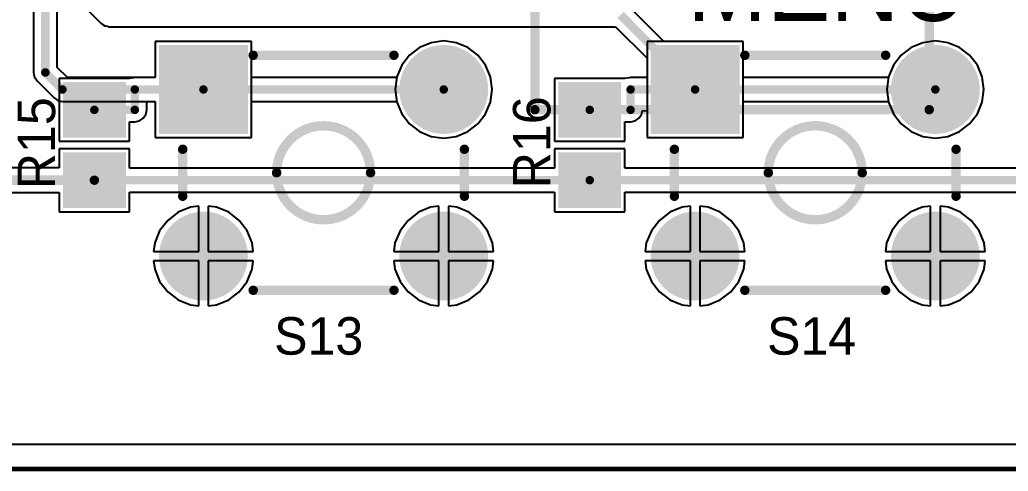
# Model space of a CAD drawing. Header units: millimetres. Extents: x -0.4 to 7.76, y -3.34 to 0.42.
# Drawn here: x 4.077 to 5.13, y -3.037 to -2.556 of the extents above; entities that cross this region are included whole.
import ezdxf

# ---------------------------------------------------------------- set-up
doc = ezdxf.new("R2010")
doc.units = ezdxf.units.MM
doc.header["$MEASUREMENT"] = 0
for name, color, linetype in [('BottomLayer', 5, 'Continuous'), ('BottomOverlay', 54, 'Continuous'), ('BottomSolder', 6, 'Continuous'), ('KeepOutLayer', 6, 'Continuous'), ('MultiLayer', 9, 'Continuous'), ('PadHoleLayer', 156, 'Continuous'), ('TopLayer', 1, 'Continuous'), ('TopOverlay', 2, 'Continuous'), ('TopPaste', 8, 'Continuous'), ('TopSolder', 216, 'Continuous')]:
    doc.layers.add(name, color=color, linetype=linetype)

# ---------------------------------------------------------------- blocks, each defined once
blk = doc.blocks.new('90131_0142_B_26')
at = {"layer": 'BottomOverlay', "const_width": 0.01}
for points in [[(1.24, 0.1847), (-1.24, 0.1847)], [(1.24, -0.2353), (1.24, 0.1847)], [(1.24, -0.2353), (-1.24, -0.2353)]]:
    blk.add_lwpolyline(points, dxfattribs=at)
at = {"layer": 'BottomOverlay', "const_width": 0.005}
for points in [[(1.2375, 0.1847, 1), (1.2425, 0.1847, 1)], [(1.2375, 0.1847, 1), (1.2425, 0.1847, 1)], [(1.2375, -0.2353, 1), (1.2425, -0.2353, 1)], [(1.2375, -0.2353, 1), (1.2425, -0.2353, 1)]]:
    blk.add_lwpolyline(points, format="xyb", close=True, dxfattribs=at)
blk = doc.blocks.new('PTS645SK50LFS_38')
at = {"layer": 'BottomLayer', "const_width": 0.0433}
for points in [[(0.1063, 0.0886, 1), (0.1496, 0.0886, 1)], [(-0.1496, -0.0886, 1), (-0.1063, -0.0886, 1)], [(0.1063, -0.0886, 1), (0.1496, -0.0886, 1)]]:
    blk.add_lwpolyline(points, format="xyb", close=True, dxfattribs=at)
at = {"layer": 'BottomLayer'}
blk.add_solid([(-0.1713, 0.0453), (-0.0846, 0.0453), (-0.1713, 0.1319), (-0.0846, 0.1319)], dxfattribs=at)
at = {"layer": 'BottomSolder', "const_width": 0.0473}
for points in [[(0.1043, 0.0886, 1), (0.1516, 0.0886, 1)], [(-0.1516, -0.0886, 1), (-0.1043, -0.0886, 1)], [(0.1043, -0.0886, 1), (0.1516, -0.0886, 1)]]:
    blk.add_lwpolyline(points, format="xyb", close=True, dxfattribs=at)
at = {"layer": 'BottomSolder'}
blk.add_solid([(-0.1753, 0.0413), (-0.0806, 0.0413), (-0.1753, 0.1359), (-0.0806, 0.1359)], dxfattribs=at)
at = {"layer": 'MultiLayer', "const_width": 0.0433}
for points in [[(0.1063, 0.0886, 1), (0.1496, 0.0886, 1)], [(-0.1496, -0.0886, 1), (-0.1063, -0.0886, 1)], [(0.1063, -0.0886, 1), (0.1496, -0.0886, 1)]]:
    blk.add_lwpolyline(points, format="xyb", close=True, dxfattribs=at)
at = {"layer": 'MultiLayer'}
blk.add_solid([(-0.1713, 0.0453), (-0.0846, 0.0453), (-0.1713, 0.1319), (-0.0846, 0.1319)], dxfattribs=at)
at = {"layer": 'PadHoleLayer', "const_width": 0.0197}
for points in [[(-0.1378, 0.0886, 1), (-0.1181, 0.0886, 1)], [(0.1181, 0.0886, 1), (0.1378, 0.0886, 1)], [(-0.1378, -0.0886, 1), (-0.1181, -0.0886, 1)], [(0.1181, -0.0886, 1), (0.1378, -0.0886, 1)]]:
    blk.add_lwpolyline(points, format="xyb", close=True, dxfattribs=at)
at = {"layer": 'TopLayer', "const_width": 0.0433}
for points in [[(0.1063, 0.0886, 1), (0.1496, 0.0886, 1)], [(-0.1496, -0.0886, 1), (-0.1063, -0.0886, 1)], [(0.1063, -0.0886, 1), (0.1496, -0.0886, 1)]]:
    blk.add_lwpolyline(points, format="xyb", close=True, dxfattribs=at)
at = {"layer": 'TopLayer'}
blk.add_solid([(-0.1713, 0.0453), (-0.0846, 0.0453), (-0.1713, 0.1319), (-0.0846, 0.1319)], dxfattribs=at)
at = {"layer": 'TopOverlay', "const_width": 0.01}
for points in [[(-0.075, 0.125), (0.075, 0.125)], [(-0.15, -0.025), (-0.15, 0.025)], [(0.15, -0.025), (0.15, 0.025)], [(-0.075, -0.125), (0.075, -0.125)]]:
    blk.add_lwpolyline(points, dxfattribs=at)
at = {"layer": 'TopOverlay'}
for points, const_width in [([(-0.0775, 0.125, 1), (-0.0725, 0.125, 1)], 0.005), ([(0.0725, 0.125, 1), (0.0775, 0.125, 1)], 0.005), ([(0.05, 0, 1), (-0.05, 0, 1)], 0.01), ([(-0.1525, 0.025, 1), (-0.1475, 0.025, 1)], 0.005), ([(0.1475, 0.025, 1), (0.1525, 0.025, 1)], 0.005), ([(-0.0525, 0, 1), (-0.0475, 0, 1)], 0.005), ([(0.0475, 0, 1), (0.0525, 0, 1)], 0.005), ([(-0.1525, -0.025, 1), (-0.1475, -0.025, 1)], 0.005), ([(0.1475, -0.025, 1), (0.1525, -0.025, 1)], 0.005), ([(-0.0775, -0.125, 1), (-0.0725, -0.125, 1)], 0.005), ([(0.0725, -0.125, 1), (0.0775, -0.125, 1)], 0.005)]:
    blk.add_lwpolyline(points, format="xyb", close=True, dxfattribs=dict(at, const_width=const_width))
at = {"layer": 'TopSolder', "const_width": 0.0473}
for points in [[(0.1043, 0.0886, 1), (0.1516, 0.0886, 1)], [(-0.1516, -0.0886, 1), (-0.1043, -0.0886, 1)], [(0.1043, -0.0886, 1), (0.1516, -0.0886, 1)]]:
    blk.add_lwpolyline(points, format="xyb", close=True, dxfattribs=at)
at = {"layer": 'TopSolder'}
blk.add_solid([(-0.1753, 0.0413), (-0.0806, 0.0413), (-0.1753, 0.1359), (-0.0806, 0.1359)], dxfattribs=at)
blk = doc.blocks.new('PTS645SK50LFS_39')
at = {"layer": 'BottomLayer', "const_width": 0.0433}
for points in [[(0.1063, 0.0886, 1), (0.1496, 0.0886, 1)], [(-0.1496, -0.0886, 1), (-0.1063, -0.0886, 1)], [(0.1063, -0.0886, 1), (0.1496, -0.0886, 1)]]:
    blk.add_lwpolyline(points, format="xyb", close=True, dxfattribs=at)
at = {"layer": 'BottomLayer'}
blk.add_solid([(-0.1713, 0.0453), (-0.0846, 0.0453), (-0.1713, 0.1319), (-0.0846, 0.1319)], dxfattribs=at)
at = {"layer": 'BottomSolder', "const_width": 0.0473}
for points in [[(0.1043, 0.0886, 1), (0.1516, 0.0886, 1)], [(-0.1516, -0.0886, 1), (-0.1043, -0.0886, 1)], [(0.1043, -0.0886, 1), (0.1516, -0.0886, 1)]]:
    blk.add_lwpolyline(points, format="xyb", close=True, dxfattribs=at)
at = {"layer": 'BottomSolder'}
blk.add_solid([(-0.1753, 0.0413), (-0.0806, 0.0413), (-0.1753, 0.1359), (-0.0806, 0.1359)], dxfattribs=at)
at = {"layer": 'MultiLayer', "const_width": 0.0433}
for points in [[(0.1063, 0.0886, 1), (0.1496, 0.0886, 1)], [(-0.1496, -0.0886, 1), (-0.1063, -0.0886, 1)], [(0.1063, -0.0886, 1), (0.1496, -0.0886, 1)]]:
    blk.add_lwpolyline(points, format="xyb", close=True, dxfattribs=at)
at = {"layer": 'MultiLayer'}
blk.add_solid([(-0.1713, 0.0453), (-0.0846, 0.0453), (-0.1713, 0.1319), (-0.0846, 0.1319)], dxfattribs=at)
at = {"layer": 'PadHoleLayer', "const_width": 0.0197}
for points in [[(-0.1378, 0.0886, 1), (-0.1181, 0.0886, 1)], [(0.1181, 0.0886, 1), (0.1378, 0.0886, 1)], [(-0.1378, -0.0886, 1), (-0.1181, -0.0886, 1)], [(0.1181, -0.0886, 1), (0.1378, -0.0886, 1)]]:
    blk.add_lwpolyline(points, format="xyb", close=True, dxfattribs=at)
at = {"layer": 'TopLayer', "const_width": 0.0433}
for points in [[(0.1063, 0.0886, 1), (0.1496, 0.0886, 1)], [(-0.1496, -0.0886, 1), (-0.1063, -0.0886, 1)], [(0.1063, -0.0886, 1), (0.1496, -0.0886, 1)]]:
    blk.add_lwpolyline(points, format="xyb", close=True, dxfattribs=at)
at = {"layer": 'TopLayer'}
blk.add_solid([(-0.1713, 0.0453), (-0.0846, 0.0453), (-0.1713, 0.1319), (-0.0846, 0.1319)], dxfattribs=at)
at = {"layer": 'TopOverlay', "const_width": 0.01}
for points in [[(-0.075, 0.125), (0.075, 0.125)], [(-0.15, -0.025), (-0.15, 0.025)], [(0.15, -0.025), (0.15, 0.025)], [(-0.075, -0.125), (0.075, -0.125)]]:
    blk.add_lwpolyline(points, dxfattribs=at)
at = {"layer": 'TopOverlay'}
for points, const_width in [([(-0.0775, 0.125, 1), (-0.0725, 0.125, 1)], 0.005), ([(0.0725, 0.125, 1), (0.0775, 0.125, 1)], 0.005), ([(0.05, 0, 1), (-0.05, 0, 1)], 0.01), ([(-0.1525, 0.025, 1), (-0.1475, 0.025, 1)], 0.005), ([(0.1475, 0.025, 1), (0.1525, 0.025, 1)], 0.005), ([(-0.0525, 0, 1), (-0.0475, 0, 1)], 0.005), ([(0.0475, 0, 1), (0.0525, 0, 1)], 0.005), ([(-0.1525, -0.025, 1), (-0.1475, -0.025, 1)], 0.005), ([(0.1475, -0.025, 1), (0.1525, -0.025, 1)], 0.005), ([(-0.0775, -0.125, 1), (-0.0725, -0.125, 1)], 0.005), ([(0.0725, -0.125, 1), (0.0775, -0.125, 1)], 0.005)]:
    blk.add_lwpolyline(points, format="xyb", close=True, dxfattribs=dict(at, const_width=const_width))
at = {"layer": 'TopSolder', "const_width": 0.0473}
for points in [[(0.1043, 0.0886, 1), (0.1516, 0.0886, 1)], [(-0.1516, -0.0886, 1), (-0.1043, -0.0886, 1)], [(0.1043, -0.0886, 1), (0.1516, -0.0886, 1)]]:
    blk.add_lwpolyline(points, format="xyb", close=True, dxfattribs=at)
at = {"layer": 'TopSolder'}
blk.add_solid([(-0.1753, 0.0413), (-0.0806, 0.0413), (-0.1753, 0.1359), (-0.0806, 0.1359)], dxfattribs=at)
blk = doc.blocks.new('RES_0805_63')
at = {"layer": 'TopLayer'}
for points in [[(-0.063, -0.0295), (-0.0118, -0.0295), (-0.063, 0.0295), (-0.0118, 0.0295)], [(0.0118, -0.0295), (0.063, -0.0295), (0.0118, 0.0295), (0.063, 0.0295)]]:
    blk.add_solid(points, dxfattribs=at)
at = {"layer": 'TopPaste'}
for points in [[(-0.063, -0.0295), (-0.0118, -0.0295), (-0.063, 0.0295), (-0.0118, 0.0295)], [(0.0118, -0.0295), (0.063, -0.0295), (0.0118, 0.0295), (0.063, 0.0295)]]:
    blk.add_solid(points, dxfattribs=at)
at = {"layer": 'TopSolder'}
for points in [[(-0.067, -0.0335), (-0.0078, -0.0335), (-0.067, 0.0335), (-0.0078, 0.0335)], [(0.0078, -0.0335), (0.067, -0.0335), (0.0078, 0.0335), (0.067, 0.0335)]]:
    blk.add_solid(points, dxfattribs=at)
blk = doc.blocks.new('RES_0805_64')
at = {"layer": 'TopLayer'}
for points in [[(-0.063, -0.0295), (-0.0118, -0.0295), (-0.063, 0.0295), (-0.0118, 0.0295)], [(0.0118, -0.0295), (0.063, -0.0295), (0.0118, 0.0295), (0.063, 0.0295)]]:
    blk.add_solid(points, dxfattribs=at)
at = {"layer": 'TopPaste'}
for points in [[(-0.063, -0.0295), (-0.0118, -0.0295), (-0.063, 0.0295), (-0.0118, 0.0295)], [(0.0118, -0.0295), (0.063, -0.0295), (0.0118, 0.0295), (0.063, 0.0295)]]:
    blk.add_solid(points, dxfattribs=at)
at = {"layer": 'TopSolder'}
for points in [[(-0.067, -0.0335), (-0.0078, -0.0335), (-0.067, 0.0335), (-0.0078, 0.0335)], [(0.0078, -0.0335), (0.067, -0.0335), (0.0078, 0.0335), (0.067, 0.0335)]]:
    blk.add_solid(points, dxfattribs=at)

msp = doc.modelspace()

# ---------------------------------------------------------------- linework, layer by layer
at = {"layer": 'BottomLayer'}
for p, q in [((4.0915, -2.3119), (4.0915, -2.6125)), ((4.1168, -2.6073), (4.1168, -2.3119)), ((4.1452, -2.542), (4.1633, -2.5601)), ((4.7627, -2.5794), (4.7256, -2.5423)), ((4.1633, -2.5601), (4.1658, -2.5619)), ((4.1658, -2.5619), (4.1674, -2.5629)), ((4.1674, -2.5629), (4.1674, -2.5629)), ((4.1674, -2.5629), (4.1674, -2.5629)), ((4.1674, -2.5629), (4.1701, -2.5634)), ((4.1701, -2.5634), (4.1722, -2.5638)), ((4.1722, -2.5638), (4.7114, -2.5638)), ((4.7114, -2.5638), (4.7449, -2.5973)), ((4.5283, -2.579), (4.515, -2.5808)), ((4.5417, -2.5808), (4.5283, -2.579)), ((5.0519, -2.579), (5.0386, -2.5808)), ((5.0653, -2.5808), (5.0519, -2.579)), ((4.3236, -2.5794), (4.2212, -2.5794)), ((4.2212, -2.5794), (4.2212, -2.618)), ((4.3236, -2.618), (4.3236, -2.5794)), ((4.5025, -2.5859), (4.4918, -2.5941)), ((4.515, -2.5808), (4.5025, -2.5859)), ((4.5541, -2.5859), (4.5417, -2.5808)), ((4.5648, -2.5941), (4.5541, -2.5859)), ((4.8472, -2.5794), (4.7627, -2.5794)), ((4.8472, -2.618), (4.8472, -2.5794)), ((5.0261, -2.5859), (5.0154, -2.5941)), ((5.0386, -2.5808), (5.0261, -2.5859)), ((5.0778, -2.5859), (5.0653, -2.5808)), ((5.0884, -2.5941), (5.0778, -2.5859)), ((4.4918, -2.5941), (4.4836, -2.6048)), ((4.573, -2.6048), (4.5648, -2.5941)), ((4.7449, -2.5973), (4.7449, -2.6818)), ((5.0154, -2.5941), (5.0072, -2.6048)), ((5.0967, -2.6048), (5.0884, -2.5941)), ((4.1275, -2.618), (4.1168, -2.6073)), ((4.4836, -2.6048), (4.4785, -2.6173)), ((4.5782, -2.6173), (4.573, -2.6048)), ((5.0072, -2.6048), (5.0021, -2.6173)), ((5.1018, -2.6173), (5.0967, -2.6048)), ((4.0915, -2.6125), (4.0915, -2.6125)), ((4.0915, -2.6125), (4.0915, -2.6125)), ((4.0915, -2.6125), (4.0919, -2.6148)), ((4.0919, -2.6148), (4.0924, -2.6174)), ((4.0924, -2.6174), (4.0924, -2.6174)), ((4.0924, -2.6174), (4.0924, -2.6174)), ((4.0924, -2.6174), (4.0938, -2.6194)), ((4.0938, -2.6194), (4.0952, -2.6215)), ((4.2212, -2.618), (4.1275, -2.618)), ((4.4784, -2.618), (4.3236, -2.618)), ((4.4785, -2.6173), (4.4784, -2.618)), ((4.5799, -2.6306), (4.5782, -2.6173)), ((5.002, -2.618), (4.8472, -2.618)), ((5.0021, -2.6173), (5.002, -2.618)), ((5.1036, -2.6306), (5.1018, -2.6173)), ((4.0952, -2.6215), (4.0952, -2.6215)), ((4.0952, -2.6215), (4.0952, -2.6215)), ((4.0952, -2.6215), (4.1133, -2.6396)), ((4.5782, -2.644), (4.5799, -2.6306)), ((5.1018, -2.644), (5.1036, -2.6306)), ((4.1133, -2.6396), (4.1158, -2.6413)), ((4.1158, -2.6413), (4.1174, -2.6423)), ((4.1174, -2.6423), (4.1174, -2.6423)), ((4.1174, -2.6423), (4.1174, -2.6423)), ((4.1174, -2.6423), (4.1201, -2.6429)), ((4.1201, -2.6429), (4.1222, -2.6433)), ((4.1222, -2.6433), (4.2212, -2.6433)), ((4.2212, -2.6433), (4.2212, -2.6818)), ((4.3236, -2.6818), (4.3236, -2.6433)), ((4.3236, -2.6433), (4.4784, -2.6433)), ((4.4784, -2.6433), (4.4785, -2.644)), ((4.4785, -2.644), (4.4836, -2.6564)), ((4.573, -2.6564), (4.5782, -2.644)), ((4.8472, -2.6818), (4.8472, -2.6433)), ((4.8472, -2.6433), (5.002, -2.6433)), ((5.002, -2.6433), (5.0021, -2.644)), ((5.0021, -2.644), (5.0072, -2.6564)), ((5.0967, -2.6564), (5.1018, -2.644)), ((4.4836, -2.6564), (4.4918, -2.6671)), ((4.5648, -2.6671), (4.573, -2.6564)), ((5.0072, -2.6564), (5.0154, -2.6671)), ((5.0884, -2.6671), (5.0967, -2.6564)), ((4.4918, -2.6671), (4.5025, -2.6753)), ((4.5541, -2.6753), (4.5648, -2.6671)), ((5.0154, -2.6671), (5.0261, -2.6753)), ((5.0778, -2.6753), (5.0884, -2.6671)), ((4.2212, -2.6818), (4.3236, -2.6818)), ((4.5025, -2.6753), (4.515, -2.6805)), ((4.515, -2.6805), (4.5283, -2.6823)), ((4.5283, -2.6823), (4.5417, -2.6805)), ((4.5417, -2.6805), (4.5541, -2.6753)), ((4.7449, -2.6818), (4.8472, -2.6818)), ((5.0261, -2.6753), (5.0386, -2.6805)), ((5.0386, -2.6805), (5.0519, -2.6823)), ((5.0519, -2.6823), (5.0653, -2.6805)), ((5.0653, -2.6805), (5.0778, -2.6753)), ((4.2585, -2.7559), (4.2455, -2.7612)), ((4.2674, -2.7547), (4.2585, -2.7559)), ((4.2674, -2.8028), (4.2674, -2.7547)), ((4.2863, -2.7559), (4.2774, -2.7547)), ((4.2774, -2.7547), (4.2774, -2.8028)), ((4.2993, -2.7612), (4.2863, -2.7559)), ((4.5144, -2.7559), (4.5014, -2.7612)), ((4.5233, -2.7547), (4.5144, -2.7559)), ((4.5233, -2.8028), (4.5233, -2.7547)), ((4.5422, -2.7559), (4.5333, -2.7547)), ((4.5333, -2.7547), (4.5333, -2.8028)), ((4.5552, -2.7612), (4.5422, -2.7559)), ((4.7821, -2.7559), (4.7692, -2.7612)), ((4.791, -2.7547), (4.7821, -2.7559)), ((4.791, -2.8028), (4.791, -2.7547)), ((4.81, -2.7559), (4.801, -2.7547)), ((4.801, -2.7547), (4.801, -2.8028)), ((4.8229, -2.7612), (4.81, -2.7559)), ((5.038, -2.7559), (5.0251, -2.7612)), ((5.0469, -2.7547), (5.038, -2.7559)), ((5.0469, -2.8028), (5.0469, -2.7547)), ((5.0659, -2.7559), (5.0569, -2.7547)), ((5.0569, -2.7547), (5.0569, -2.8028)), ((5.0788, -2.7612), (5.0659, -2.7559)), ((4.2455, -2.7612), (4.2344, -2.7698)), ((4.3104, -2.7698), (4.2993, -2.7612)), ((4.5014, -2.7612), (4.4903, -2.7698)), ((4.5663, -2.7698), (4.5552, -2.7612)), ((4.7692, -2.7612), (4.758, -2.7698)), ((4.8341, -2.7698), (4.8229, -2.7612)), ((5.0251, -2.7612), (5.0139, -2.7698)), ((5.09, -2.7698), (5.0788, -2.7612)), ((4.2344, -2.7698), (4.2258, -2.7809)), ((4.319, -2.7809), (4.3104, -2.7698)), ((4.4903, -2.7698), (4.4818, -2.7809)), ((4.5749, -2.7809), (4.5663, -2.7698)), ((4.758, -2.7698), (4.7495, -2.7809)), ((4.8426, -2.7809), (4.8341, -2.7698)), ((5.0139, -2.7698), (5.0054, -2.7809)), ((5.0985, -2.7809), (5.09, -2.7698)), ((4.2258, -2.7809), (4.2205, -2.7939)), ((4.3243, -2.7939), (4.319, -2.7809)), ((4.4818, -2.7809), (4.4764, -2.7939)), ((4.5803, -2.7939), (4.5749, -2.7809)), ((4.7495, -2.7809), (4.7441, -2.7939)), ((4.848, -2.7939), (4.8426, -2.7809)), ((5.0054, -2.7809), (5, -2.7939)), ((5.1039, -2.7939), (5.0985, -2.7809)), ((4.2205, -2.7939), (4.2193, -2.8028)), ((4.3255, -2.8028), (4.3243, -2.7939)), ((4.4764, -2.7939), (4.4752, -2.8028)), ((4.5814, -2.8028), (4.5803, -2.7939)), ((4.7441, -2.7939), (4.7429, -2.8028)), ((4.8491, -2.8028), (4.848, -2.7939)), ((5, -2.7939), (4.9988, -2.8028)), ((5.1051, -2.8028), (5.1039, -2.7939)), ((4.2193, -2.8028), (4.2674, -2.8028)), ((4.2774, -2.8028), (4.3255, -2.8028)), ((4.4752, -2.8028), (4.5233, -2.8028)), ((4.5333, -2.8028), (4.5814, -2.8028)), ((4.7429, -2.8028), (4.791, -2.8028)), ((4.801, -2.8028), (4.8491, -2.8028)), ((4.9988, -2.8028), (5.0469, -2.8028)), ((5.0569, -2.8028), (5.1051, -2.8028)), ((4.2674, -2.8128), (4.2193, -2.8128)), ((4.2193, -2.8128), (4.2205, -2.8217)), ((4.2674, -2.8609), (4.2674, -2.8128)), ((4.3255, -2.8128), (4.2774, -2.8128)), ((4.2774, -2.8128), (4.2774, -2.8609)), ((4.3243, -2.8217), (4.3255, -2.8128)), ((4.5233, -2.8128), (4.4752, -2.8128)), ((4.4752, -2.8128), (4.4764, -2.8217)), ((4.5233, -2.8609), (4.5233, -2.8128)), ((4.5814, -2.8128), (4.5333, -2.8128)), ((4.5333, -2.8128), (4.5333, -2.8609)), ((4.5803, -2.8217), (4.5814, -2.8128)), ((4.791, -2.8128), (4.7429, -2.8128)), ((4.7429, -2.8128), (4.7441, -2.8217)), ((4.791, -2.8609), (4.791, -2.8128)), ((4.8491, -2.8128), (4.801, -2.8128)), ((4.801, -2.8128), (4.801, -2.8609)), ((4.848, -2.8217), (4.8491, -2.8128)), ((5.0469, -2.8128), (4.9988, -2.8128)), ((4.9988, -2.8128), (5, -2.8217)), ((5.0469, -2.8609), (5.0469, -2.8128)), ((5.1051, -2.8128), (5.0569, -2.8128)), ((5.0569, -2.8128), (5.0569, -2.8609)), ((5.1039, -2.8217), (5.1051, -2.8128)), ((4.2205, -2.8217), (4.2258, -2.8347)), ((4.319, -2.8347), (4.3243, -2.8217)), ((4.4764, -2.8217), (4.4818, -2.8347)), ((4.5749, -2.8347), (4.5803, -2.8217)), ((4.7441, -2.8217), (4.7495, -2.8347)), ((4.8426, -2.8347), (4.848, -2.8217)), ((5, -2.8217), (5.0054, -2.8347)), ((5.0985, -2.8347), (5.1039, -2.8217)), ((4.2258, -2.8347), (4.2344, -2.8458)), ((4.3104, -2.8458), (4.319, -2.8347)), ((4.4818, -2.8347), (4.4903, -2.8458)), ((4.5663, -2.8458), (4.5749, -2.8347)), ((4.7495, -2.8347), (4.758, -2.8458)), ((4.8341, -2.8458), (4.8426, -2.8347)), ((5.0054, -2.8347), (5.0139, -2.8458)), ((5.09, -2.8458), (5.0985, -2.8347)), ((4.2344, -2.8458), (4.2455, -2.8544)), ((4.2993, -2.8544), (4.3104, -2.8458)), ((4.4903, -2.8458), (4.5014, -2.8544)), ((4.5552, -2.8544), (4.5663, -2.8458)), ((4.758, -2.8458), (4.7692, -2.8544)), ((4.8229, -2.8544), (4.8341, -2.8458)), ((5.0139, -2.8458), (5.0251, -2.8544)), ((5.0788, -2.8544), (5.09, -2.8458)), ((4.2455, -2.8544), (4.2585, -2.8597)), ((4.2585, -2.8597), (4.2674, -2.8609)), ((4.2774, -2.8609), (4.2863, -2.8597)), ((4.2863, -2.8597), (4.2993, -2.8544)), ((4.5014, -2.8544), (4.5144, -2.8597)), ((4.5144, -2.8597), (4.5233, -2.8609)), ((4.5333, -2.8609), (4.5422, -2.8597)), ((4.5422, -2.8597), (4.5552, -2.8544)), ((4.7692, -2.8544), (4.7821, -2.8597)), ((4.7821, -2.8597), (4.791, -2.8609)), ((4.801, -2.8609), (4.81, -2.8597)), ((4.81, -2.8597), (4.8229, -2.8544)), ((5.0251, -2.8544), (5.038, -2.8597)), ((5.038, -2.8597), (5.0469, -2.8609)), ((5.0569, -2.8609), (5.0659, -2.8597)), ((5.0659, -2.8597), (5.0788, -2.8544)), ((7.339, -3.0082), (0.0287, -3.0082))]:
    msp.add_line(p, q, dxfattribs=at)
at = {"layer": 'BottomLayer', "const_width": 0.00906}
for points in [[(4.1041, -2.6125), (4.1041, -2.2647)], [(4.7166, -2.5512), (4.796, -2.6306)], [(4.1041, -2.6125), (4.1222, -2.6306)], [(4.1222, -2.6306), (4.2724, -2.6306)], [(4.2724, -2.6306), (4.5283, -2.6306)], [(4.796, -2.6306), (5.0519, -2.6306)]]:
    msp.add_lwpolyline(points, dxfattribs=at)
at = {"layer": 'BottomLayer', "const_width": 0.00453}
for points in [[(4.1018, -2.6125, 1), (4.1064, -2.6125, 1)], [(4.1018, -2.6125, 1), (4.1064, -2.6125, 1)], [(4.12, -2.6306, 1), (4.1245, -2.6306, 1)], [(4.12, -2.6306, 1), (4.1245, -2.6306, 1)], [(4.2702, -2.6306, 1), (4.2747, -2.6306, 1)], [(4.2702, -2.6306, 1), (4.2747, -2.6306, 1)], [(4.5261, -2.6306, 1), (4.5306, -2.6306, 1)], [(4.7938, -2.6306, 1), (4.7983, -2.6306, 1)], [(4.7938, -2.6306, 1), (4.7983, -2.6306, 1)], [(5.0497, -2.6306, 1), (5.0542, -2.6306, 1)]]:
    msp.add_lwpolyline(points, format="xyb", close=True, dxfattribs=at)
at = {"layer": 'KeepOutLayer'}
for const_width in [0.005, 0.000394]:
    msp.add_lwpolyline([(0.0027, -3.0342), (7.3649, -3.0342)], dxfattribs=dict(at, const_width=const_width))
at = {"layer": 'TopLayer'}
for p, q in [((4.5283, -2.579), (4.515, -2.5808)), ((4.5417, -2.5808), (4.5283, -2.579)), ((5.0519, -2.579), (5.0386, -2.5808)), ((5.0653, -2.5808), (5.0519, -2.579)), ((4.3236, -2.5794), (4.2212, -2.5794)), ((4.2212, -2.5794), (4.2212, -2.618)), ((4.3236, -2.6818), (4.3236, -2.5794)), ((4.5025, -2.5859), (4.4918, -2.5941)), ((4.515, -2.5808), (4.5025, -2.5859)), ((4.5541, -2.5859), (4.5417, -2.5808)), ((4.5648, -2.5941), (4.5541, -2.5859)), ((4.8472, -2.5794), (4.7449, -2.5794)), ((4.7449, -2.5794), (4.7449, -2.618)), ((4.8472, -2.6818), (4.8472, -2.5794)), ((5.0261, -2.5859), (5.0154, -2.5941)), ((5.0386, -2.5808), (5.0261, -2.5859)), ((5.0778, -2.5859), (5.0653, -2.5808)), ((5.0884, -2.5941), (5.0778, -2.5859)), ((4.4918, -2.5941), (4.4836, -2.6048)), ((4.573, -2.6048), (4.5648, -2.5941)), ((5.0154, -2.5941), (5.0072, -2.6048)), ((5.0967, -2.6048), (5.0884, -2.5941)), ((4.4836, -2.6048), (4.4785, -2.6173)), ((4.5782, -2.6173), (4.573, -2.6048)), ((5.0072, -2.6048), (5.0021, -2.6173)), ((5.1018, -2.6173), (5.0967, -2.6048)), ((4.1937, -2.6188), (4.1189, -2.6188)), ((4.1189, -2.6188), (4.1189, -2.6857)), ((4.1984, -2.6182), (4.1937, -2.6188)), ((4.1937, -2.6188), (4.1937, -2.6188)), ((4.1937, -2.6188), (4.1937, -2.6188)), ((4.1994, -2.618), (4.1984, -2.6182)), ((4.2212, -2.618), (4.1994, -2.618)), ((4.4785, -2.6173), (4.4767, -2.6306)), ((4.5799, -2.6306), (4.5782, -2.6173)), ((4.7212, -2.6188), (4.6464, -2.6188)), ((4.6464, -2.6188), (4.6464, -2.6857)), ((4.726, -2.6183), (4.7212, -2.6188)), ((4.7212, -2.6188), (4.7212, -2.6188)), ((4.7212, -2.6188), (4.7212, -2.6188)), ((4.7273, -2.618), (4.726, -2.6183)), ((4.7449, -2.618), (4.7273, -2.618)), ((5.0021, -2.6173), (5.0003, -2.6306)), ((5.1036, -2.6306), (5.1018, -2.6173)), ((4.4767, -2.6306), (4.4785, -2.644)), ((4.5782, -2.644), (4.5799, -2.6306)), ((5.0003, -2.6306), (5.0021, -2.644)), ((5.1018, -2.644), (5.1036, -2.6306)), ((4.2111, -2.6571), (4.212, -2.6523)), ((4.212, -2.6523), (4.212, -2.6433)), ((4.212, -2.6433), (4.2212, -2.6433)), ((4.2212, -2.6433), (4.2212, -2.6818)), ((4.4785, -2.644), (4.4836, -2.6564)), ((4.573, -2.6564), (4.5782, -2.644)), ((5.0021, -2.644), (5.0072, -2.6564)), ((5.0967, -2.6564), (5.1018, -2.644)), ((4.2042, -2.664), (4.2083, -2.6612)), ((4.2083, -2.6612), (4.2111, -2.6571)), ((4.4836, -2.6564), (4.4918, -2.6671)), ((4.5648, -2.6671), (4.573, -2.6564)), ((4.7322, -2.664), (4.7363, -2.6612)), ((4.7363, -2.6612), (4.739, -2.6571)), ((4.739, -2.6571), (4.7399, -2.6529)), ((4.7399, -2.6529), (4.7449, -2.6534)), ((4.7449, -2.6534), (4.7449, -2.6818)), ((5.0072, -2.6564), (5.0154, -2.6671)), ((5.0884, -2.6671), (5.0967, -2.6564)), ((4.1937, -2.6857), (4.1937, -2.6649)), ((4.1937, -2.6649), (4.1994, -2.6649)), ((4.1994, -2.6649), (4.2042, -2.664)), ((4.4918, -2.6671), (4.5025, -2.6753)), ((4.5541, -2.6753), (4.5648, -2.6671)), ((4.7212, -2.6857), (4.7212, -2.6649)), ((4.7212, -2.6649), (4.7273, -2.6649)), ((4.7273, -2.6649), (4.7322, -2.664)), ((5.0154, -2.6671), (5.0261, -2.6753)), ((5.0778, -2.6753), (5.0884, -2.6671)), ((4.2212, -2.6818), (4.3236, -2.6818)), ((4.5025, -2.6753), (4.515, -2.6805)), ((4.515, -2.6805), (4.5283, -2.6823)), ((4.5283, -2.6823), (4.5417, -2.6805)), ((4.5417, -2.6805), (4.5541, -2.6753)), ((4.7449, -2.6818), (4.8472, -2.6818)), ((5.0261, -2.6753), (5.0386, -2.6805)), ((5.0386, -2.6805), (5.0519, -2.6823)), ((5.0519, -2.6823), (5.0653, -2.6805)), ((5.0653, -2.6805), (5.0778, -2.6753)), ((4.1189, -2.6857), (4.1937, -2.6857)), ((4.1937, -2.6936), (4.1189, -2.6936)), ((4.1189, -2.6936), (4.1189, -2.714)), ((4.1937, -2.7144), (4.1937, -2.6936)), ((4.6464, -2.6857), (4.7212, -2.6857)), ((4.7212, -2.6936), (4.6464, -2.6936)), ((4.6464, -2.6936), (4.6464, -2.7144)), ((4.7212, -2.7144), (4.7212, -2.6936)), ((4.1189, -2.714), (3.6661, -2.714)), ((4.6464, -2.7144), (4.1937, -2.7144)), ((6.3846, -2.7144), (4.7212, -2.7144)), ((3.6661, -2.7402), (4.1189, -2.7402)), ((4.1189, -2.7402), (4.1189, -2.7606)), ((4.1937, -2.7606), (4.1937, -2.7397)), ((4.1937, -2.7397), (4.6464, -2.7397)), ((4.6464, -2.7397), (4.6464, -2.7606)), ((4.7212, -2.7606), (4.7212, -2.7397)), ((4.7212, -2.7397), (6.3794, -2.7397)), ((4.2585, -2.7559), (4.2455, -2.7612)), ((4.2674, -2.7547), (4.2585, -2.7559)), ((4.2674, -2.8028), (4.2674, -2.7547)), ((4.2863, -2.7559), (4.2774, -2.7547)), ((4.2774, -2.7547), (4.2774, -2.8028)), ((4.2993, -2.7612), (4.2863, -2.7559)), ((4.5144, -2.7559), (4.5014, -2.7612)), ((4.5233, -2.7547), (4.5144, -2.7559)), ((4.5233, -2.8028), (4.5233, -2.7547)), ((4.5422, -2.7559), (4.5333, -2.7547)), ((4.5333, -2.7547), (4.5333, -2.8028)), ((4.5552, -2.7612), (4.5422, -2.7559)), ((4.7821, -2.7559), (4.7692, -2.7612)), ((4.791, -2.7547), (4.7821, -2.7559)), ((4.791, -2.8028), (4.791, -2.7547)), ((4.81, -2.7559), (4.801, -2.7547)), ((4.801, -2.7547), (4.801, -2.8028)), ((4.8229, -2.7612), (4.81, -2.7559)), ((5.038, -2.7559), (5.0251, -2.7612)), ((5.0469, -2.7547), (5.038, -2.7559)), ((5.0469, -2.8028), (5.0469, -2.7547)), ((5.0659, -2.7559), (5.0569, -2.7547)), ((5.0569, -2.7547), (5.0569, -2.8028)), ((5.0788, -2.7612), (5.0659, -2.7559)), ((4.1189, -2.7606), (4.1937, -2.7606)), ((4.2455, -2.7612), (4.2344, -2.7698)), ((4.3104, -2.7698), (4.2993, -2.7612)), ((4.5014, -2.7612), (4.4903, -2.7698)), ((4.5663, -2.7698), (4.5552, -2.7612)), ((4.6464, -2.7606), (4.7212, -2.7606)), ((4.7692, -2.7612), (4.758, -2.7698)), ((4.8341, -2.7698), (4.8229, -2.7612)), ((5.0251, -2.7612), (5.0139, -2.7698)), ((5.09, -2.7698), (5.0788, -2.7612)), ((4.2344, -2.7698), (4.2258, -2.7809)), ((4.319, -2.7809), (4.3104, -2.7698)), ((4.4903, -2.7698), (4.4818, -2.7809)), ((4.5749, -2.7809), (4.5663, -2.7698)), ((4.758, -2.7698), (4.7495, -2.7809)), ((4.8426, -2.7809), (4.8341, -2.7698)), ((5.0139, -2.7698), (5.0054, -2.7809)), ((5.0985, -2.7809), (5.09, -2.7698)), ((4.2258, -2.7809), (4.2205, -2.7939)), ((4.3243, -2.7939), (4.319, -2.7809)), ((4.4818, -2.7809), (4.4764, -2.7939)), ((4.5803, -2.7939), (4.5749, -2.7809)), ((4.7495, -2.7809), (4.7441, -2.7939)), ((4.848, -2.7939), (4.8426, -2.7809)), ((5.0054, -2.7809), (5, -2.7939)), ((5.1039, -2.7939), (5.0985, -2.7809)), ((4.2205, -2.7939), (4.2193, -2.8028)), ((4.3255, -2.8028), (4.3243, -2.7939)), ((4.4764, -2.7939), (4.4752, -2.8028)), ((4.5814, -2.8028), (4.5803, -2.7939)), ((4.7441, -2.7939), (4.7429, -2.8028)), ((4.8491, -2.8028), (4.848, -2.7939)), ((5, -2.7939), (4.9988, -2.8028)), ((5.1051, -2.8028), (5.1039, -2.7939)), ((4.2193, -2.8028), (4.2674, -2.8028)), ((4.2774, -2.8028), (4.3255, -2.8028)), ((4.4752, -2.8028), (4.5233, -2.8028)), ((4.5333, -2.8028), (4.5814, -2.8028)), ((4.7429, -2.8028), (4.791, -2.8028)), ((4.801, -2.8028), (4.8491, -2.8028)), ((4.9988, -2.8028), (5.0469, -2.8028)), ((5.0569, -2.8028), (5.1051, -2.8028)), ((4.2674, -2.8128), (4.2193, -2.8128)), ((4.2193, -2.8128), (4.2205, -2.8217)), ((4.2674, -2.8609), (4.2674, -2.8128)), ((4.3255, -2.8128), (4.2774, -2.8128)), ((4.2774, -2.8128), (4.2774, -2.8609)), ((4.3243, -2.8217), (4.3255, -2.8128)), ((4.5233, -2.8128), (4.4752, -2.8128)), ((4.4752, -2.8128), (4.4764, -2.8217)), ((4.5233, -2.8609), (4.5233, -2.8128)), ((4.5814, -2.8128), (4.5333, -2.8128)), ((4.5333, -2.8128), (4.5333, -2.8609)), ((4.5803, -2.8217), (4.5814, -2.8128)), ((4.791, -2.8128), (4.7429, -2.8128)), ((4.7429, -2.8128), (4.7441, -2.8217)), ((4.791, -2.8609), (4.791, -2.8128)), ((4.8491, -2.8128), (4.801, -2.8128)), ((4.801, -2.8128), (4.801, -2.8609)), ((4.848, -2.8217), (4.8491, -2.8128)), ((5.0469, -2.8128), (4.9988, -2.8128)), ((4.9988, -2.8128), (5, -2.8217)), ((5.0469, -2.8609), (5.0469, -2.8128)), ((5.1051, -2.8128), (5.0569, -2.8128)), ((5.0569, -2.8128), (5.0569, -2.8609)), ((5.1039, -2.8217), (5.1051, -2.8128)), ((4.2205, -2.8217), (4.2258, -2.8347)), ((4.319, -2.8347), (4.3243, -2.8217)), ((4.4764, -2.8217), (4.4818, -2.8347)), ((4.5749, -2.8347), (4.5803, -2.8217)), ((4.7441, -2.8217), (4.7495, -2.8347)), ((4.8426, -2.8347), (4.848, -2.8217)), ((5, -2.8217), (5.0054, -2.8347)), ((5.0985, -2.8347), (5.1039, -2.8217)), ((4.2258, -2.8347), (4.2344, -2.8458)), ((4.3104, -2.8458), (4.319, -2.8347)), ((4.4818, -2.8347), (4.4903, -2.8458)), ((4.5663, -2.8458), (4.5749, -2.8347)), ((4.7495, -2.8347), (4.758, -2.8458)), ((4.8341, -2.8458), (4.8426, -2.8347)), ((5.0054, -2.8347), (5.0139, -2.8458)), ((5.09, -2.8458), (5.0985, -2.8347)), ((4.2344, -2.8458), (4.2455, -2.8544)), ((4.2993, -2.8544), (4.3104, -2.8458)), ((4.4903, -2.8458), (4.5014, -2.8544)), ((4.5552, -2.8544), (4.5663, -2.8458)), ((4.758, -2.8458), (4.7692, -2.8544)), ((4.8229, -2.8544), (4.8341, -2.8458)), ((5.0139, -2.8458), (5.0251, -2.8544)), ((5.0788, -2.8544), (5.09, -2.8458)), ((4.2455, -2.8544), (4.2585, -2.8597)), ((4.2585, -2.8597), (4.2674, -2.8609)), ((4.2774, -2.8609), (4.2863, -2.8597)), ((4.2863, -2.8597), (4.2993, -2.8544)), ((4.5014, -2.8544), (4.5144, -2.8597)), ((4.5144, -2.8597), (4.5233, -2.8609)), ((4.5333, -2.8609), (4.5422, -2.8597)), ((4.5422, -2.8597), (4.5552, -2.8544)), ((4.7692, -2.8544), (4.7821, -2.8597)), ((4.7821, -2.8597), (4.791, -2.8609)), ((4.801, -2.8609), (4.81, -2.8597)), ((4.81, -2.8597), (4.8229, -2.8544)), ((5.0251, -2.8544), (5.038, -2.8597)), ((5.038, -2.8597), (5.0469, -2.8609)), ((5.0569, -2.8609), (5.0659, -2.8597)), ((5.0659, -2.8597), (5.0788, -2.8544)), ((7.2337, -3.0082), (0.0287, -3.0082))]:
    msp.add_line(p, q, dxfattribs=at)
for points, const_width in [([(4.1994, -2.6523), (4.1994, -2.6306)], 0.00906), ([(4.1994, -2.6306), (4.2724, -2.6306)], 0.00906), ([(4.7273, -2.6523), (4.7273, -2.6306)], 0.00906), ([(4.7273, -2.6306), (4.796, -2.6306)], 0.00906), ([(4.1563, -2.6523), (4.1994, -2.6523)], 0.00906), ([(4.6838, -2.6523), (4.7273, -2.6523)], 0.00906), ([(3.6287, -2.7271), (4.1563, -2.7271)], 0.01), ([(4.1563, -2.7271), (4.6838, -2.7271)], 0.00906), ([(4.6838, -2.7271), (6.3846, -2.7271)], 0.00906)]:
    msp.add_lwpolyline(points, dxfattribs=dict(at, const_width=const_width))
for points, const_width in [([(4.1971, -2.6306, 1), (4.2016, -2.6306, 1)], 0.00453), ([(4.1971, -2.6306, 1), (4.2016, -2.6306, 1)], 0.00453), ([(4.2702, -2.6306, 1), (4.2747, -2.6306, 1)], 0.00453), ([(4.7251, -2.6306, 1), (4.7296, -2.6306, 1)], 0.00453), ([(4.7251, -2.6306, 1), (4.7296, -2.6306, 1)], 0.00453), ([(4.7938, -2.6306, 1), (4.7983, -2.6306, 1)], 0.00453), ([(4.154, -2.6523, 1), (4.1585, -2.6523, 1)], 0.00453), ([(4.1971, -2.6523, 1), (4.2016, -2.6523, 1)], 0.00453), ([(4.1971, -2.6523, 1), (4.2016, -2.6523, 1)], 0.00453), ([(4.6816, -2.6523, 1), (4.6861, -2.6523, 1)], 0.00453), ([(4.7251, -2.6523, 1), (4.7296, -2.6523, 1)], 0.00453), ([(4.7251, -2.6523, 1), (4.7296, -2.6523, 1)], 0.00453), ([(4.1538, -2.7271, 1), (4.1588, -2.7271, 1)], 0.005), ([(4.154, -2.7271, 1), (4.1585, -2.7271, 1)], 0.00453), ([(4.6816, -2.7271, 1), (4.6861, -2.7271, 1)], 0.00453), ([(4.6816, -2.7271, 1), (4.6861, -2.7271, 1)], 0.00453)]:
    msp.add_lwpolyline(points, format="xyb", close=True, dxfattribs=dict(at, const_width=const_width))

# ---------------------------------------------------------------- block references
at = {"rotation": 270}
for name, p in [('90131_0142_B_26', (4.8607, -1.4121)), ('RES_0805_64', (4.1563, -2.6897)), ('RES_0805_63', (4.6838, -2.6897))]:
    msp.add_blockref(name, p, dxfattribs=at)
for name, p in [('PTS645SK50LFS_39', (4.4004, -2.7192)), ('PTS645SK50LFS_38', (4.924, -2.7192))]:
    msp.add_blockref(name, p)

# ---------------------------------------------------------------- texts
at = {"layer": 'TopOverlay'}
for s, height, p in [('MENU', 0.076, (4.7877, -2.5577)), ('S13', 0.03989, (4.3477, -2.9127)), ('S14', 0.03989, (4.8727, -2.9127))]:
    msp.add_text(s, height=height, dxfattribs=at).set_placement(p)
for s, p in [('R15', (4.1145, -2.7367)), ('R16', (4.642, -2.7357))]:
    msp.add_text(s, height=0.03989, rotation=90, dxfattribs=at).set_placement(p)

doc.saveas('drawing.dxf')
